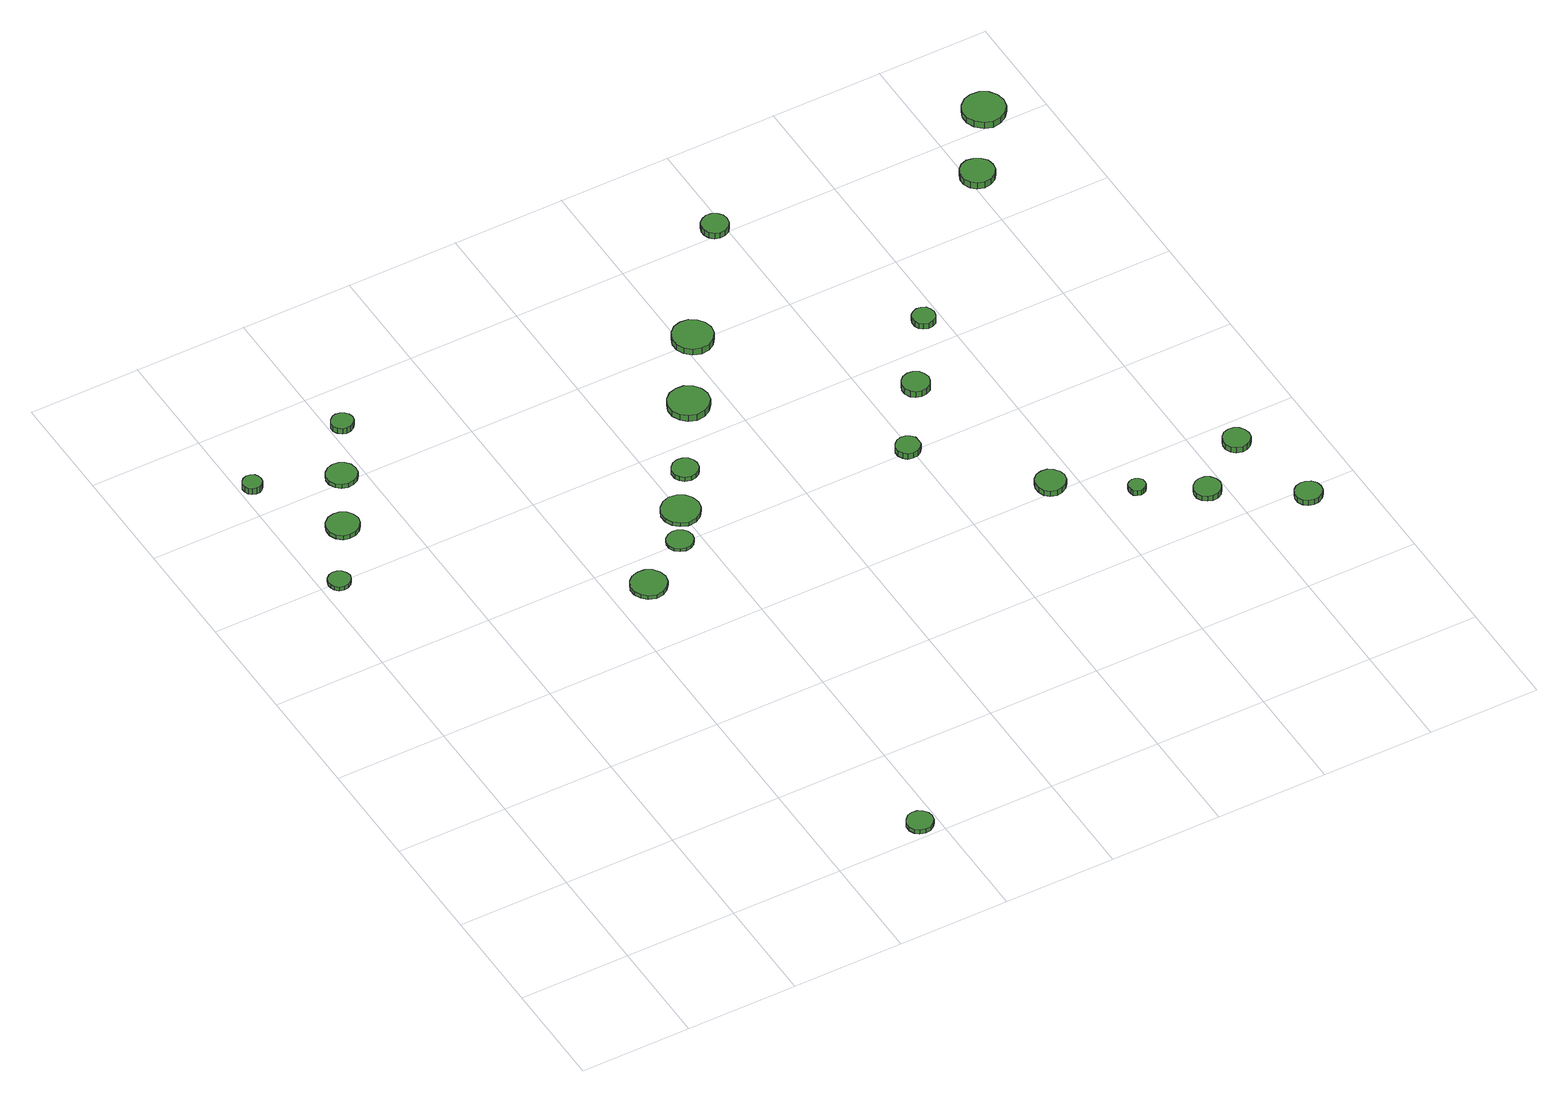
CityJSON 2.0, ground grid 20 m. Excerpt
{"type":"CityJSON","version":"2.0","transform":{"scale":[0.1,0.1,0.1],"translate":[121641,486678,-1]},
"CityObjects":{
"tree1":{"type":"SolitaryVegetationObject","attributes":{"function":"something"},"geometry":[{"type":"MultiSurface","lod":"1","boundaries":[[[0,1,2,3,4,5,6,7,8,9,10,11,12,13,14]],[[15,16,17,18,19,20,21,22,23,24,25,26,27,28,29]],[[0,29,28,1]],[[1,28,27,2]],[[2,27,26,3]],[[3,26,25,4]],[[4,25,24,5]],[[5,24,23,6]],[[6,23,22,7]],[[7,22,21,8]],[[8,21,20,9]],[[9,20,19,10]],[[10,19,18,11]],[[11,18,17,12]],[[12,17,16,13]],[[13,16,15,14]],[[14,15,29,0]]]}]},
"tree2":{"type":"SolitaryVegetationObject","attributes":{"function":"something"},"geometry":[{"type":"MultiSurface","lod":"1","boundaries":[[[30,31,32,33,34,35,36,37,38,39,40,41,42,43,44]],[[45,46,47,48,49,50,51,52,53,54,55,56,57,58,59]],[[30,59,58,31]],[[31,58,57,32]],[[32,57,56,33]],[[33,56,55,34]],[[34,55,54,35]],[[35,54,53,36]],[[36,53,52,37]],[[37,52,51,38]],[[38,51,50,39]],[[39,50,49,40]],[[40,49,48,41]],[[41,48,47,42]],[[42,47,46,43]],[[43,46,45,44]],[[44,45,59,30]]]}]},
"tree3":{"type":"SolitaryVegetationObject","attributes":{"function":"something"},"geometry":[{"type":"MultiSurface","lod":"1","boundaries":[[[60,61,62,63,64,65,66,67,68,69,70,71,72,73,74]],[[75,76,77,78,79,80,81,82,83,84,85,86,87,88,89]],[[60,89,88,61]],[[61,88,87,62]],[[62,87,86,63]],[[63,86,85,64]],[[64,85,84,65]],[[65,84,83,66]],[[66,83,82,67]],[[67,82,81,68]],[[68,81,80,69]],[[69,80,79,70]],[[70,79,78,71]],[[71,78,77,72]],[[72,77,76,73]],[[73,76,75,74]],[[74,75,89,60]]]}]},
"tree4":{"type":"SolitaryVegetationObject","attributes":{"function":"something"},"geometry":[{"type":"MultiSurface","lod":"1","boundaries":[[[90,91,92,93,94,95,96,97,98,99,100,101,102,103,104]],[[105,106,107,108,109,110,111,112,113,114,115,116,117,118,119]],[[90,119,118,91]],[[91,118,117,92]],[[92,117,116,93]],[[93,116,115,94]],[[94,115,114,95]],[[95,114,113,96]],[[96,113,112,97]],[[97,112,111,98]],[[98,111,110,99]],[[99,110,109,100]],[[100,109,108,101]],[[101,108,107,102]],[[102,107,106,103]],[[103,106,105,104]],[[104,105,119,90]]]}]},
"tree5":{"type":"SolitaryVegetationObject","attributes":{"function":"something"},"geometry":[{"type":"MultiSurface","lod":"1","boundaries":[[[120,121,122,123,124,125,126,127,128,129,130,131,132,133,134]],[[135,136,137,138,139,140,141,142,143,144,145,146,147,148,149]],[[120,149,148,121]],[[121,148,147,122]],[[122,147,146,123]],[[123,146,145,124]],[[124,145,144,125]],[[125,144,143,126]],[[126,143,142,127]],[[127,142,141,128]],[[128,141,140,129]],[[129,140,139,130]],[[130,139,138,131]],[[131,138,137,132]],[[132,137,136,133]],[[133,136,135,134]],[[134,135,149,120]]]}]},
"tree6":{"type":"SolitaryVegetationObject","attributes":{"function":"something"},"geometry":[{"type":"MultiSurface","lod":"1","boundaries":[[[150,151,152,153,154,155,156,157,158,159,160,161,162,163,164]],[[165,166,167,168,169,170,171,172,173,174,175,176,177,178,179]],[[150,179,178,151]],[[151,178,177,152]],[[152,177,176,153]],[[153,176,175,154]],[[154,175,174,155]],[[155,174,173,156]],[[156,173,172,157]],[[157,172,171,158]],[[158,171,170,159]],[[159,170,169,160]],[[160,169,168,161]],[[161,168,167,162]],[[162,167,166,163]],[[163,166,165,164]],[[164,165,179,150]]]}]},
"tree7":{"type":"SolitaryVegetationObject","attributes":{"function":"something"},"geometry":[{"type":"MultiSurface","lod":"1","boundaries":[[[180,181,182,183,184,185,186,187,188,189,190,191,192,193,194]],[[195,196,197,198,199,200,201,202,203,204,205,206,207,208,209]],[[180,209,208,181]],[[181,208,207,182]],[[182,207,206,183]],[[183,206,205,184]],[[184,205,204,185]],[[185,204,203,186]],[[186,203,202,187]],[[187,202,201,188]],[[188,201,200,189]],[[189,200,199,190]],[[190,199,198,191]],[[191,198,197,192]],[[192,197,196,193]],[[193,196,195,194]],[[194,195,209,180]]]}]},
"tree8":{"type":"SolitaryVegetationObject","attributes":{"function":"something"},"geometry":[{"type":"MultiSurface","lod":"1","boundaries":[[[210,211,212,213,214,215,216,217,218,219,220,221,222,223,224]],[[225,226,227,228,229,230,231,232,233,234,235,236,237,238,239]],[[210,239,238,211]],[[211,238,237,212]],[[212,237,236,213]],[[213,236,235,214]],[[214,235,234,215]],[[215,234,233,216]],[[216,233,232,217]],[[217,232,231,218]],[[218,231,230,219]],[[219,230,229,220]],[[220,229,228,221]],[[221,228,227,222]],[[222,227,226,223]],[[223,226,225,224]],[[224,225,239,210]]]}]},
"tree9":{"type":"SolitaryVegetationObject","attributes":{"function":"something"},"geometry":[{"type":"MultiSurface","lod":"1","boundaries":[[[240,241,242,243,244,245,246,247,248,249,250,251,252,253,254]],[[255,256,257,258,259,260,261,262,263,264,265,266,267,268,269]],[[240,269,268,241]],[[241,268,267,242]],[[242,267,266,243]],[[243,266,265,244]],[[244,265,264,245]],[[245,264,263,246]],[[246,263,262,247]],[[247,262,261,248]],[[248,261,260,249]],[[249,260,259,250]],[[250,259,258,251]],[[251,258,257,252]],[[252,257,256,253]],[[253,256,255,254]],[[254,255,269,240]]]}]},
"tree10":{"type":"SolitaryVegetationObject","attributes":{"function":"something"},"geometry":[{"type":"MultiSurface","lod":"1","boundaries":[[[270,271,272,273,274,275,276,277,278,279,280,281,282,283,284]],[[285,286,287,288,289,290,291,292,293,294,295,296,297,298,299]],[[270,299,298,271]],[[271,298,297,272]],[[272,297,296,273]],[[273,296,295,274]],[[274,295,294,275]],[[275,294,293,276]],[[276,293,292,277]],[[277,292,291,278]],[[278,291,290,279]],[[279,290,289,280]],[[280,289,288,281]],[[281,288,287,282]],[[282,287,286,283]],[[283,286,285,284]],[[284,285,299,270]]]}]},
"tree11":{"type":"SolitaryVegetationObject","attributes":{"function":"something"},"geometry":[{"type":"MultiSurface","lod":"1","boundaries":[[[300,301,302,303,304,305,306,307,308,309,310,311,312,313,314]],[[315,316,317,318,319,320,321,322,323,324,325,326,327,328,329]],[[300,329,328,301]],[[301,328,327,302]],[[302,327,326,303]],[[303,326,325,304]],[[304,325,324,305]],[[305,324,323,306]],[[306,323,322,307]],[[307,322,321,308]],[[308,321,320,309]],[[309,320,319,310]],[[310,319,318,311]],[[311,318,317,312]],[[312,317,316,313]],[[313,316,315,314]],[[314,315,329,300]]]}]},
"tree12":{"type":"SolitaryVegetationObject","attributes":{"function":"something"},"geometry":[{"type":"MultiSurface","lod":"1","boundaries":[[[330,331,332,333,334,335,336,337,338,339,340,341,342,343,344]],[[345,346,347,348,349,350,351,352,353,354,355,356,357,358,359]],[[330,359,358,331]],[[331,358,357,332]],[[332,357,356,333]],[[333,356,355,334]],[[334,355,354,335]],[[335,354,353,336]],[[336,353,352,337]],[[337,352,351,338]],[[338,351,350,339]],[[339,350,349,340]],[[340,349,348,341]],[[341,348,347,342]],[[342,347,346,343]],[[343,346,345,344]],[[344,345,359,330]]]}]},
"tree13":{"type":"SolitaryVegetationObject","attributes":{"function":"something"},"geometry":[{"type":"MultiSurface","lod":"1","boundaries":[[[360,361,362,363,364,365,366,367,368,369,370,371,372,373,374]],[[375,376,377,378,379,380,381,382,383,384,385,386,387,388,389]],[[360,389,388,361]],[[361,388,387,362]],[[362,387,386,363]],[[363,386,385,364]],[[364,385,384,365]],[[365,384,383,366]],[[366,383,382,367]],[[367,382,381,368]],[[368,381,380,369]],[[369,380,379,370]],[[370,379,378,371]],[[371,378,377,372]],[[372,377,376,373]],[[373,376,375,374]],[[374,375,389,360]]]}]},
"tree14":{"type":"SolitaryVegetationObject","attributes":{"function":"something"},"geometry":[{"type":"MultiSurface","lod":"1","boundaries":[[[390,391,392,393,394,395,396,397,398,399,400,401,402,403,404]],[[405,406,407,408,409,410,411,412,413,414,415,416,417,418,419]],[[390,419,418,391]],[[391,418,417,392]],[[392,417,416,393]],[[393,416,415,394]],[[394,415,414,395]],[[395,414,413,396]],[[396,413,412,397]],[[397,412,411,398]],[[398,411,410,399]],[[399,410,409,400]],[[400,409,408,401]],[[401,408,407,402]],[[402,407,406,403]],[[403,406,405,404]],[[404,405,419,390]]]}]},
"tree15":{"type":"SolitaryVegetationObject","attributes":{"function":"something"},"geometry":[{"type":"MultiSurface","lod":"1","boundaries":[[[420,421,422,423,424,425,426,427,428,429,430,431,432,433,434]],[[435,436,437,438,439,440,441,442,443,444,445,446,447,448,449]],[[420,449,448,421]],[[421,448,447,422]],[[422,447,446,423]],[[423,446,445,424]],[[424,445,444,425]],[[425,444,443,426]],[[426,443,442,427]],[[427,442,441,428]],[[428,441,440,429]],[[429,440,439,430]],[[430,439,438,431]],[[431,438,437,432]],[[432,437,436,433]],[[433,436,435,434]],[[434,435,449,420]]]}]},
"tree16":{"type":"SolitaryVegetationObject","attributes":{"function":"something"},"geometry":[{"type":"MultiSurface","lod":"1","boundaries":[[[450,451,452,453,454,455,456,457,458,459,460,461,462,463,464]],[[465,466,467,468,469,470,471,472,473,474,475,476,477,478,479]],[[450,479,478,451]],[[451,478,477,452]],[[452,477,476,453]],[[453,476,475,454]],[[454,475,474,455]],[[455,474,473,456]],[[456,473,472,457]],[[457,472,471,458]],[[458,471,470,459]],[[459,470,469,460]],[[460,469,468,461]],[[461,468,467,462]],[[462,467,466,463]],[[463,466,465,464]],[[464,465,479,450]]]}]},
"tree17":{"type":"SolitaryVegetationObject","attributes":{"function":"something"},"geometry":[{"type":"MultiSurface","lod":"1","boundaries":[[[480,481,482,483,484,485,486,487,488,489,490,491,492,493,494]],[[495,496,497,498,499,500,501,502,503,504,505,506,507,508,509]],[[480,509,508,481]],[[481,508,507,482]],[[482,507,506,483]],[[483,506,505,484]],[[484,505,504,485]],[[485,504,503,486]],[[486,503,502,487]],[[487,502,501,488]],[[488,501,500,489]],[[489,500,499,490]],[[490,499,498,491]],[[491,498,497,492]],[[492,497,496,493]],[[493,496,495,494]],[[494,495,509,480]]]}]},
"tree18":{"type":"SolitaryVegetationObject","attributes":{"function":"something"},"geometry":[{"type":"MultiSurface","lod":"1","boundaries":[[[510,511,512,513,514,515,516,517,518,519,520,521,522,523,524]],[[525,526,527,528,529,530,531,532,533,534,535,536,537,538,539]],[[510,539,538,511]],[[511,538,537,512]],[[512,537,536,513]],[[513,536,535,514]],[[514,535,534,515]],[[515,534,533,516]],[[516,533,532,517]],[[517,532,531,518]],[[518,531,530,519]],[[519,530,529,520]],[[520,529,528,521]],[[521,528,527,522]],[[522,527,526,523]],[[523,526,525,524]],[[524,525,539,510]]]}]},
"tree19":{"type":"SolitaryVegetationObject","attributes":{"function":"something"},"geometry":[{"type":"MultiSurface","lod":"1","boundaries":[[[540,541,542,543,544,545,546,547,548,549,550,551,552,553,554]],[[555,556,557,558,559,560,561,562,563,564,565,566,567,568,569]],[[540,569,568,541]],[[541,568,567,542]],[[542,567,566,543]],[[543,566,565,544]],[[544,565,564,545]],[[545,564,563,546]],[[546,563,562,547]],[[547,562,561,548]],[[548,561,560,549]],[[549,560,559,550]],[[550,559,558,551]],[[551,558,557,552]],[[552,557,556,553]],[[553,556,555,554]],[[554,555,569,540]]]}]},
"tree20":{"type":"SolitaryVegetationObject","attributes":{"function":"something"},"geometry":[{"type":"MultiSurface","lod":"1","boundaries":[[[570,571,572,573,574,575,576,577,578,579,580,581,582,583,584]],[[585,586,587,588,589,590,591,592,593,594,595,596,597,598,599]],[[570,599,598,571]],[[571,598,597,572]],[[572,597,596,573]],[[573,596,595,574]],[[574,595,594,575]],[[575,594,593,576]],[[576,593,592,577]],[[577,592,591,578]],[[578,591,590,579]],[[579,590,589,580]],[[580,589,588,581]],[[581,588,587,582]],[[582,587,586,583]],[[583,586,585,584]],[[584,585,599,570]]]}]},
"tree21":{"type":"SolitaryVegetationObject","attributes":{"function":"something"},"geometry":[{"type":"MultiSurface","lod":"1","boundaries":[[[600,601,602,603,604,605,606,607,608,609,610,611,612,613,614]],[[615,616,617,618,619,620,621,622,623,624,625,626,627,628,629]],[[600,629,628,601]],[[601,628,627,602]],[[602,627,626,603]],[[603,626,625,604]],[[604,625,624,605]],[[605,624,623,606]],[[606,623,622,607]],[[607,622,621,608]],[[608,621,620,609]],[[609,620,619,610]],[[610,619,618,611]],[[611,618,617,612]],[[612,617,616,613]],[[613,616,615,614]],[[614,615,629,600]]]}]},
"tree22":{"type":"SolitaryVegetationObject","attributes":{"function":"something"},"geometry":[{"type":"MultiSurface","lod":"1","boundaries":[[[630,631,632,633,634,635,636,637,638,639,640,641,642,643,644]],[[645,646,647,648,649,650,651,652,653,654,655,656,657,658,659]],[[630,659,658,631]],[[631,658,657,632]],[[632,657,656,633]],[[633,656,655,634]],[[634,655,654,635]],[[635,654,653,636]],[[636,653,652,637]],[[637,652,651,638]],[[638,651,650,639]],[[639,650,649,640]],[[640,649,648,641]],[[641,648,647,642]],[[642,647,646,643]],[[643,646,645,644]],[[644,645,659,630]]]}]},
"tree23":{"type":"SolitaryVegetationObject","attributes":{"function":"something"},"geometry":[{"type":"MultiSurface","lod":"1","boundaries":[[[660,661,662,663,664,665,666,667,668,669,670,671,672,673,674]],[[675,676,677,678,679,680,681,682,683,684,685,686,687,688,689]],[[660,689,688,661]],[[661,688,687,662]],[[662,687,686,663]],[[663,686,685,664]],[[664,685,684,665]],[[665,684,683,666]],[[666,683,682,667]],[[667,682,681,668]],[[668,681,680,669]],[[669,680,679,670]],[[670,679,678,671]],[[671,678,677,672]],[[672,677,676,673]],[[673,676,675,674]],[[674,675,689,660]]]}]}
},
"vertices":[
[54,999,15],[52,1007,15],[47,1014,15],[40,1018,15],[32,1019,15],[24,1016,15],[18,1011,15],[15,1003,15],[15,995,15],[18,988,15],[24,982,15],[32,980,15],[40,981,15],[47,985,15],[52,991,15],[52,991,7],[47,985,7],[40,981,7],[32,980,7],[24,982,7],[18,988,7],[15,995,7],[15,1003,7],[18,1011,7],[24,1016,7],[32,1019,7],[40,1018,7],[47,1014,7],[52,1007,7],[54,999,7],
[40,1265,20],[39,1272,20],[35,1278,20],[29,1281,20],[22,1282,20],[15,1280,20],[10,1275,20],[7,1269,20],[7,1262,20],[10,1255,20],[15,1251,20],[22,1249,20],[29,1249,20],[35,1253,20],[39,1258,20],[39,1258,7],[35,1253,7],[29,1249,7],[22,1249,7],[15,1251,7],[10,1255,7],[7,1262,7],[7,1269,7],[10,1275,7],[15,1280,7],[22,1282,7],[29,1281,7],[35,1278,7],[39,1272,7],[40,1265,7],
[133,1109,16],[130,1121,16],[123,1130,16],[113,1136,16],[101,1137,16],[90,1134,16],[81,1126,16],[76,1115,16],[76,1103,16],[81,1092,16],[90,1084,16],[101,1081,16],[113,1082,16],[123,1088,16],[130,1097,16],[130,1097,7],[123,1088,7],[113,1082,7],[101,1081,7],[90,1084,7],[81,1092,7],[76,1103,7],[76,1115,7],[81,1126,7],[90,1134,7],[101,1137,7],[113,1136,7],[123,1130,7],[130,1121,7],[133,1109,7],
[188,1212,17],[186,1223,17],[179,1232,17],[170,1237,17],[159,1238,17],[148,1235,17],[140,1228,17],[135,1218,17],[135,1207,17],[140,1196,17],[148,1189,17],[159,1186,17],[170,1187,17],[179,1192,17],[186,1201,17],[186,1201,8],[179,1192,8],[170,1187,8],[159,1186,8],[148,1189,8],[140,1196,8],[135,1207,8],[135,1218,8],[140,1228,8],[148,1235,8],[159,1238,8],[170,1237,8],[179,1232,8],[186,1223,8],[188,1212,8],
[592,29,17],[590,38,17],[584,46,17],[576,51,17],[566,52,17],[557,49,17],[550,42,17],[546,34,17],[546,24,17],[550,15,17],[557,9,17],[566,6,17],[576,7,17],[584,12,17],[590,19,17],[590,19,8],[584,12,8],[576,7,8],[566,6,8],[557,9,8],[550,15,8],[546,24,8],[546,34,8],[550,42,8],[557,49,8],[566,52,8],[576,51,8],[584,46,8],[590,38,8],[592,29,8],
[241,1314,23],[239,1322,23],[234,1328,23],[227,1332,23],[219,1333,23],[212,1331,23],[206,1325,23],[202,1318,23],[202,1310,23],[206,1303,23],[212,1297,23],[219,1295,23],[227,1296,23],[234,1300,23],[239,1306,23],[239,1306,11],[234,1300,11],[227,1296,11],[219,1295,11],[212,1297,11],[206,1303,11],[202,1310,11],[202,1318,11],[206,1325,11],[212,1331,11],[219,1333,11],[227,1332,11],[234,1328,11],[239,1322,11],[241,1314,11],
[498,737,17],[495,750,17],[487,761,17],[476,767,17],[463,768,17],[450,764,17],[441,756,17],[435,744,17],[435,731,17],[441,719,17],[450,710,17],[463,706,17],[476,707,17],[487,714,17],[495,724,17],[495,724,9],[487,714,9],[476,707,9],[463,706,9],[450,710,9],[441,719,9],[435,731,9],[435,744,9],[441,756,9],[450,764,9],[463,768,9],[476,767,9],[487,761,9],[495,750,9],[498,737,9],
[586,802,15],[584,812,15],[579,819,15],[570,824,15],[561,825,15],[552,822,15],[544,816,15],[540,807,15],[540,797,15],[544,788,15],[552,782,15],[561,779,15],[570,780,15],[579,785,15],[584,793,15],[584,793,9],[579,785,9],[570,780,9],[561,779,9],[552,782,9],[544,788,9],[540,797,9],[540,807,9],[544,816,9],[552,822,9],[561,825,9],[570,824,9],[579,819,9],[584,812,9],[586,802,9],
[633,863,16],[630,877,16],[622,888,16],[610,895,16],[595,897,16],[582,892,16],[572,883,16],[566,870,16],[566,856,16],[572,843,16],[582,834,16],[595,829,16],[610,831,16],[622,838,16],[630,849,16],[630,849,8],[622,838,8],[610,831,8],[595,829,8],[582,834,8],[572,843,8],[566,856,8],[566,870,8],[572,883,8],[582,892,8],[595,897,8],[610,895,8],[622,888,8],[630,877,8],[633,863,8],
[677,943,17],[675,952,17],[670,960,17],[661,965,17],[652,966,17],[642,963,17],[635,956,17],[631,948,17],[631,938,17],[635,929,17],[642,923,17],[652,920,17],[661,921,17],[670,926,17],[675,933,17],[675,933,8],[670,926,8],[661,921,8],[652,920,8],[642,923,8],[635,929,8],[631,938,8],[631,948,8],[635,956,8],[642,963,8],[652,966,8],[661,965,8],[670,960,8],[675,952,8],[677,943,8],
[772,1074,21],[769,1088,21],[760,1100,21],[747,1108,21],[732,1109,21],[718,1105,21],[707,1095,21],[701,1081,21],[701,1066,21],[707,1053,21],[718,1043,21],[732,1038,21],[747,1040,21],[760,1047,21],[769,1059,21],[769,1059,8],[760,1047,8],[747,1040,8],[732,1038,8],[718,1043,8],[707,1053,8],[701,1066,8],[701,1081,8],[707,1095,8],[718,1105,8],[732,1109,8],[747,1108,8],[760,1100,8],[769,1088,8],[772,1074,8],
[852,1200,28],[849,1214,28],[840,1226,28],[828,1234,28],[813,1235,28],[799,1231,28],[788,1221,28],[782,1207,28],[782,1192,28],[788,1179,28],[799,1169,28],[813,1164,28],[828,1166,28],[840,1173,28],[849,1185,28],[849,1185,15],[840,1173,15],[828,1166,15],[813,1164,15],[799,1169,15],[788,1179,15],[782,1192,15],[782,1207,15],[788,1221,15],[799,1231,15],[813,1235,15],[828,1234,15],[840,1226,15],[849,1214,15],[852,1200,15],
[1016,806,19],[1015,815,19],[1009,822,19],[1002,826,19],[993,827,19],[984,824,19],[978,818,19],[974,810,19],[974,801,19],[978,793,19],[984,787,19],[993,785,19],[1002,786,19],[1009,790,19],[1015,797,19],[1015,797,7],[1009,790,7],[1002,786,7],[993,785,7],[984,787,7],[978,793,7],[974,801,7],[974,810,7],[978,818,7],[984,824,7],[993,827,7],[1002,826,7],[1009,822,7],[1015,815,7],[1016,806,7],
[1181,617,19],[1179,627,19],[1172,636,19],[1163,642,19],[1152,643,19],[1141,640,19],[1133,632,19],[1129,622,19],[1129,611,19],[1133,601,19],[1141,594,19],[1152,590,19],[1163,592,19],[1172,597,19],[1179,606,19],[1179,606,8],[1172,597,8],[1163,592,8],[1152,590,8],[1141,594,8],[1133,601,8],[1129,611,8],[1129,622,8],[1133,632,8],[1141,640,8],[1152,643,8],[1163,642,8],[1172,636,8],[1179,627,8],[1181,617,8],
[1105,928,20],[1102,938,20],[1097,946,20],[1088,951,20],[1078,952,20],[1068,949,20],[1061,942,20],[1057,933,20],[1057,923,20],[1061,913,20],[1068,907,20],[1078,904,20],[1088,905,20],[1097,910,20],[1102,918,20],[1102,918,7],[1097,910,7],[1088,905,7],[1078,904,7],[1068,907,7],[1061,913,7],[1057,923,7],[1057,933,7],[1061,942,7],[1068,949,7],[1078,952,7],[1088,951,7],[1097,946,7],[1102,938,7],[1105,928,7],
[1002,1407,30],[1000,1417,30],[994,1425,30],[985,1430,30],[975,1431,30],[966,1427,30],[959,1421,30],[955,1412,30],[955,1402,30],[959,1393,30],[966,1386,30],[975,1383,30],[985,1384,30],[994,1389,30],[1000,1397,30],[1000,1397,18],[994,1389,18],[985,1384,18],[975,1383,18],[966,1386,18],[959,1393,18],[955,1402,18],[955,1412,18],[959,1421,18],[966,1427,18],[975,1431,18],[985,1430,18],[994,1425,18],[1000,1417,18],[1002,1407,18],
[1287,537,19],[1286,543,19],[1282,548,19],[1277,551,19],[1271,552,19],[1265,550,19],[1260,546,19],[1258,540,19],[1258,534,19],[1260,528,19],[1265,524,19],[1271,522,19],[1277,523,19],[1282,526,19],[1286,531,19],[1286,531,8],[1282,526,8],[1277,523,8],[1271,522,8],[1265,524,8],[1260,528,8],[1258,534,8],[1258,540,8],[1260,546,8],[1265,550,8],[1271,552,8],[1277,551,8],[1282,548,8],[1286,543,8],[1287,537,8],
[1188,1054,23],[1186,1062,23],[1182,1069,23],[1174,1073,23],[1166,1074,23],[1158,1071,23],[1152,1066,23],[1149,1058,23],[1149,1050,23],[1152,1042,23],[1158,1037,23],[1166,1034,23],[1174,1035,23],[1182,1039,23],[1186,1046,23],[1186,1046,11],[1182,1039,11],[1174,1035,11],[1166,1034,11],[1158,1037,11],[1152,1042,11],[1149,1050,11],[1149,1058,11],[1152,1066,11],[1158,1071,11],[1166,1074,11],[1174,1073,11],[1182,1069,11],[1186,1062,11],[1188,1054,11],
[1393,475,19],[1391,485,19],[1385,493,19],[1377,498,19],[1367,499,19],[1358,496,19],[1350,489,19],[1346,480,19],[1346,470,19],[1350,461,19],[1358,455,19],[1367,452,19],[1377,453,19],[1385,458,19],[1391,466,19],[1391,466,8],[1385,458,8],[1377,453,8],[1367,452,8],[1358,455,8],[1350,461,8],[1346,470,8],[1346,480,8],[1350,489,8],[1358,496,8],[1367,499,8],[1377,498,8],[1385,493,8],[1391,485,8],[1393,475,8],
[1531,384,19],[1529,394,19],[1523,402,19],[1514,406,19],[1505,407,19],[1495,404,19],[1488,398,19],[1484,389,19],[1484,379,19],[1488,370,19],[1495,364,19],[1505,361,19],[1514,362,19],[1523,367,19],[1529,374,19],[1529,374,8],[1523,367,8],[1514,362,8],[1505,361,8],[1495,364,8],[1488,370,8],[1484,379,8],[1484,389,8],[1488,398,8],[1495,404,8],[1505,407,8],[1514,406,8],[1523,402,8],[1529,394,8],[1531,384,8],
[1491,550,21],[1489,560,21],[1483,568,21],[1475,573,21],[1465,574,21],[1455,571,21],[1448,564,21],[1444,555,21],[1444,545,21],[1448,536,21],[1455,530,21],[1465,526,21],[1475,528,21],[1483,532,21],[1489,540,21],[1489,540,9],[1483,532,9],[1475,528,9],[1465,526,9],[1455,530,9],[1448,536,9],[1444,545,9],[1444,555,9],[1448,564,9],[1455,571,9],[1465,574,9],[1475,573,9],[1483,568,9],[1489,560,9],[1491,550,9],
[1445,1306,24],[1443,1318,24],[1435,1328,24],[1424,1334,24],[1412,1336,24],[1400,1332,24],[1391,1324,24],[1386,1312,24],[1386,1300,24],[1391,1288,24],[1400,1280,24],[1412,1276,24],[1424,1278,24],[1435,1284,24],[1443,1294,24],[1443,1294,11],[1435,1284,11],[1424,1278,11],[1412,1276,11],[1400,1280,11],[1391,1288,11],[1386,1300,11],[1386,1312,11],[1391,1324,11],[1400,1332,11],[1412,1336,11],[1424,1334,11],[1435,1328,11],[1443,1318,11],[1445,1306,11],
[1538,1433,21],[1535,1448,21],[1526,1461,21],[1513,1469,21],[1497,1470,21],[1483,1466,21],[1471,1455,21],[1465,1441,21],[1465,1426,21],[1471,1412,21],[1483,1401,21],[1497,1396,21],[1513,1398,21],[1526,1406,21],[1535,1418,21],[1535,1418,8],[1526,1406,8],[1513,1398,8],[1497,1396,8],[1483,1401,8],[1471,1412,8],[1465,1426,8],[1465,1441,8],[1471,1455,8],[1483,1466,8],[1497,1470,8],[1513,1469,8],[1526,1461,8],[1535,1448,8],[1538,1433,8]
]}
